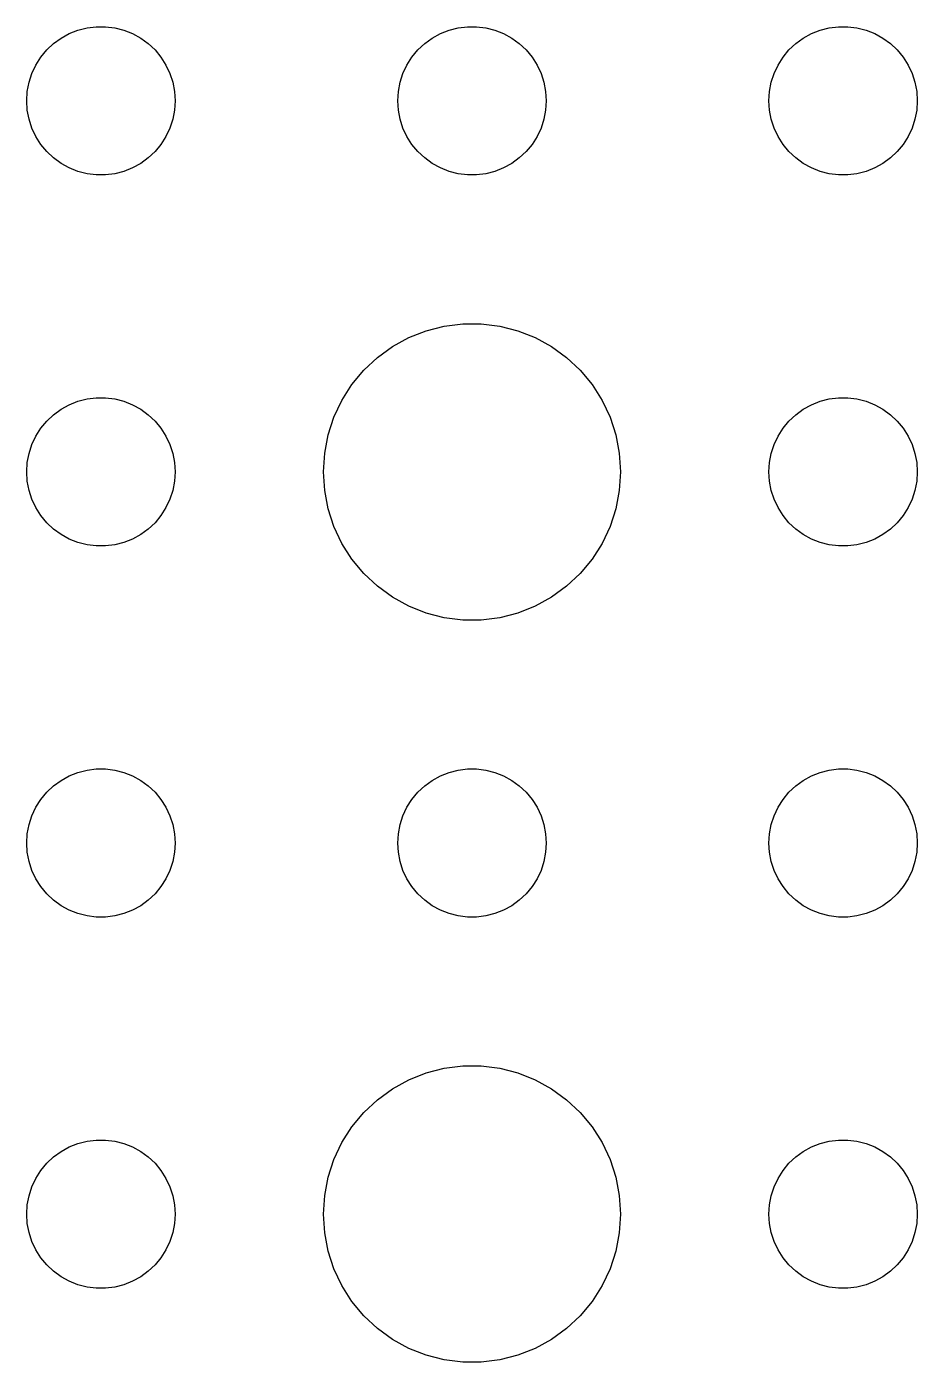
# Model space of a CAD drawing. Header units: metres. Extents: x -104 to 104, y -104 to 104.
# Drawn here: x -1.5 to 16.5, y 49.51 to 76.5 of the extents above; entities that cross this region are included whole.
import ezdxf

# ---------------------------------------------------------------- set-up
doc = ezdxf.new("R2010")
doc.units = ezdxf.units.M

msp = doc.modelspace()

# ---------------------------------------------------------------- linework, layer by layer
for p, q in [((-0.63866, 76.3572), (-0.46352, 76.4266)), ((-0.46352, 76.4266), (-0.28107, 76.4734)), ((-0.28107, 76.4734), (-0.09418, 76.497)), ((-0.09418, 76.497), (0.09418, 76.497)), ((0.09418, 76.497), (0.28107, 76.4734)), ((0.28107, 76.4734), (0.46352, 76.4266)), ((0.46352, 76.4266), (0.63866, 76.3572)), ((6.86133, 76.3572), (7.03647, 76.4266)), ((7.03647, 76.4266), (7.21892, 76.4734)), ((7.21892, 76.4734), (7.40581, 76.497)), ((7.40581, 76.497), (7.59418, 76.497)), ((7.59418, 76.497), (7.78107, 76.4734)), ((7.78107, 76.4734), (7.96352, 76.4266)), ((7.96352, 76.4266), (8.13866, 76.3572)), ((14.3613, 76.3572), (14.5365, 76.4266)), ((14.5365, 76.4266), (14.7189, 76.4734)), ((14.7189, 76.4734), (14.9058, 76.497)), ((14.9058, 76.497), (15.0942, 76.497)), ((15.0942, 76.497), (15.2811, 76.4734)), ((15.2811, 76.4734), (15.4635, 76.4266)), ((15.4635, 76.4266), (15.6387, 76.3572)), ((-1.09344, 76.0268), (-0.95613, 76.1558)), ((-0.95613, 76.1558), (-0.80373, 76.2665)), ((-0.80373, 76.2665), (-0.63866, 76.3572)), ((0.63866, 76.3572), (0.80373, 76.2665)), ((0.80373, 76.2665), (0.95613, 76.1558)), ((0.95613, 76.1558), (1.09344, 76.0268)), ((6.40654, 76.0268), (6.54385, 76.1558)), ((6.54385, 76.1558), (6.69626, 76.2665)), ((6.69626, 76.2665), (6.86133, 76.3572)), ((8.13866, 76.3572), (8.30373, 76.2665)), ((8.30373, 76.2665), (8.45613, 76.1558)), ((8.45613, 76.1558), (8.59344, 76.0268)), ((13.9065, 76.0268), (14.0439, 76.1558)), ((14.0439, 76.1558), (14.1963, 76.2665)), ((14.1963, 76.2665), (14.3613, 76.3572)), ((15.6387, 76.3572), (15.8037, 76.2665)), ((15.8037, 76.2665), (15.9561, 76.1558)), ((15.9561, 76.1558), (16.0934, 76.0268)), ((-1.31445, 75.7226), (-1.21352, 75.8817)), ((-1.21352, 75.8817), (-1.09344, 76.0268)), ((1.09344, 76.0268), (1.21352, 75.8817)), ((1.21352, 75.8817), (1.31445, 75.7226)), ((6.18553, 75.7226), (6.28647, 75.8817)), ((6.28647, 75.8817), (6.40654, 76.0268)), ((8.59344, 76.0268), (8.71352, 75.8817)), ((8.71352, 75.8817), (8.81445, 75.7226)), ((13.6855, 75.7226), (13.7865, 75.8817)), ((13.7865, 75.8817), (13.9065, 76.0268)), ((16.0934, 76.0268), (16.2135, 75.8817)), ((16.2135, 75.8817), (16.3145, 75.7226)), ((-1.39465, 75.5522), (-1.31445, 75.7226)), ((1.31445, 75.7226), (1.39465, 75.5522)), ((6.10533, 75.5522), (6.18553, 75.7226)), ((8.81445, 75.7226), (8.89465, 75.5522)), ((13.6053, 75.5522), (13.6855, 75.7226)), ((16.3145, 75.7226), (16.3947, 75.5522)), ((-1.48816, 75.188), (-1.45287, 75.373)), ((-1.45287, 75.373), (-1.39465, 75.5522)), ((1.39465, 75.5522), (1.45287, 75.373)), ((1.45287, 75.373), (1.48816, 75.188)), ((6.01183, 75.188), (6.04712, 75.373)), ((6.04712, 75.373), (6.10533, 75.5522)), ((8.89465, 75.5522), (8.95287, 75.373)), ((8.95287, 75.373), (8.98816, 75.188)), ((13.5118, 75.188), (13.5471, 75.373)), ((13.5471, 75.373), (13.6053, 75.5522)), ((16.3947, 75.5522), (16.4529, 75.373)), ((16.4529, 75.373), (16.4882, 75.188)), ((-1.5, 75), (-1.48816, 75.188)), ((1.48816, 75.188), (1.5, 75)), ((6, 75), (6.01183, 75.188)), ((8.98816, 75.188), (9, 75)), ((13.5, 75), (13.5118, 75.188)), ((16.4882, 75.188), (16.5, 75)), ((-1.48816, 74.812), (-1.5, 75)), ((-1.45287, 74.627), (-1.48816, 74.812)), ((1.48816, 74.812), (1.45287, 74.627)), ((1.5, 75), (1.48816, 74.812)), ((6.01183, 74.812), (6, 75)), ((6.04712, 74.627), (6.01183, 74.812)), ((8.98816, 74.812), (8.95287, 74.627)), ((9, 75), (8.98816, 74.812)), ((13.5118, 74.812), (13.5, 75)), ((13.5471, 74.627), (13.5118, 74.812)), ((16.4882, 74.812), (16.4529, 74.627)), ((16.5, 75), (16.4882, 74.812)), ((-1.39465, 74.4478), (-1.45287, 74.627)), ((1.45287, 74.627), (1.39465, 74.4478)), ((6.10533, 74.4478), (6.04712, 74.627)), ((8.95287, 74.627), (8.89465, 74.4478)), ((13.6053, 74.4478), (13.5471, 74.627)), ((16.4529, 74.627), (16.3947, 74.4478)), ((-1.31445, 74.2774), (-1.39465, 74.4478)), ((-1.21352, 74.1183), (-1.31445, 74.2774)), ((1.31445, 74.2774), (1.21352, 74.1183)), ((1.39465, 74.4478), (1.31445, 74.2774)), ((6.18553, 74.2774), (6.10533, 74.4478)), ((6.28647, 74.1183), (6.18553, 74.2774)), ((8.81445, 74.2774), (8.71352, 74.1183)), ((8.89465, 74.4478), (8.81445, 74.2774)), ((13.6855, 74.2774), (13.6053, 74.4478)), ((13.7865, 74.1183), (13.6855, 74.2774)), ((16.3145, 74.2774), (16.2135, 74.1183)), ((16.3947, 74.4478), (16.3145, 74.2774)), ((-1.09344, 73.9732), (-1.21352, 74.1183)), ((-0.95613, 73.8442), (-1.09344, 73.9732)), ((1.09344, 73.9732), (0.95613, 73.8442)), ((1.21352, 74.1183), (1.09344, 73.9732)), ((6.40654, 73.9732), (6.28647, 74.1183)), ((6.54385, 73.8442), (6.40654, 73.9732)), ((8.59344, 73.9732), (8.45613, 73.8442)), ((8.71352, 74.1183), (8.59344, 73.9732)), ((13.9065, 73.9732), (13.7865, 74.1183)), ((14.0439, 73.8442), (13.9065, 73.9732)), ((16.0934, 73.9732), (15.9561, 73.8442)), ((16.2135, 74.1183), (16.0934, 73.9732)), ((-0.80373, 73.7335), (-0.95613, 73.8442)), ((-0.63866, 73.6428), (-0.80373, 73.7335)), ((0.80373, 73.7335), (0.63866, 73.6428)), ((0.95613, 73.8442), (0.80373, 73.7335)), ((6.69626, 73.7335), (6.54385, 73.8442)), ((6.86133, 73.6428), (6.69626, 73.7335)), ((8.30373, 73.7335), (8.13866, 73.6428)), ((8.45613, 73.8442), (8.30373, 73.7335)), ((14.1963, 73.7335), (14.0439, 73.8442)), ((14.3613, 73.6428), (14.1963, 73.7335)), ((15.8037, 73.7335), (15.6387, 73.6428)), ((15.9561, 73.8442), (15.8037, 73.7335)), ((-0.46352, 73.5734), (-0.63866, 73.6428)), ((-0.28107, 73.5266), (-0.46352, 73.5734)), ((-0.09418, 73.503), (-0.28107, 73.5266)), ((0.09418, 73.503), (-0.09418, 73.503)), ((0.28107, 73.5266), (0.09418, 73.503)), ((0.46352, 73.5734), (0.28107, 73.5266)), ((0.63866, 73.6428), (0.46352, 73.5734)), ((7.03647, 73.5734), (6.86133, 73.6428)), ((7.21892, 73.5266), (7.03647, 73.5734)), ((7.40581, 73.503), (7.21892, 73.5266)), ((7.59418, 73.503), (7.40581, 73.503)), ((7.78107, 73.5266), (7.59418, 73.503)), ((7.96352, 73.5734), (7.78107, 73.5266)), ((8.13866, 73.6428), (7.96352, 73.5734)), ((14.5365, 73.5734), (14.3613, 73.6428)), ((14.7189, 73.5266), (14.5365, 73.5734)), ((14.9058, 73.503), (14.7189, 73.5266)), ((15.0942, 73.503), (14.9058, 73.503)), ((15.2811, 73.5266), (15.0942, 73.503)), ((15.4635, 73.5734), (15.2811, 73.5266)), ((15.6387, 73.6428), (15.4635, 73.5734)), ((6.57294, 70.3532), (6.93785, 70.4469)), ((6.93785, 70.4469), (7.31161, 70.4941)), ((7.31161, 70.4941), (7.68837, 70.4941)), ((7.68837, 70.4941), (8.06213, 70.4469)), ((8.06213, 70.4469), (8.42705, 70.3532)), ((5.89252, 70.033), (6.22266, 70.2145)), ((6.22266, 70.2145), (6.57294, 70.3532)), ((8.42705, 70.3532), (8.77733, 70.2145)), ((8.77733, 70.2145), (9.10747, 70.033)), ((5.58772, 69.8115), (5.89252, 70.033)), ((9.10747, 70.033), (9.41226, 69.8115)), ((5.31308, 69.5536), (5.58772, 69.8115)), ((9.41226, 69.8115), (9.6869, 69.5536)), ((5.07294, 69.2634), (5.31308, 69.5536)), ((9.6869, 69.5536), (9.92705, 69.2634)), ((4.87108, 68.9453), (5.07294, 69.2634)), ((9.92705, 69.2634), (10.1289, 68.9453)), ((-0.80373, 68.7665), (-0.63866, 68.8572)), ((-0.63866, 68.8572), (-0.46352, 68.9266)), ((-0.46352, 68.9266), (-0.28107, 68.9734)), ((-0.28107, 68.9734), (-0.09418, 68.997)), ((-0.09418, 68.997), (0.09418, 68.997)), ((0.09418, 68.997), (0.28107, 68.9734)), ((0.28107, 68.9734), (0.46352, 68.9266)), ((0.46352, 68.9266), (0.63866, 68.8572)), ((0.63866, 68.8572), (0.80373, 68.7665)), ((4.71066, 68.6044), (4.87108, 68.9453)), ((10.1289, 68.9453), (10.2893, 68.6044)), ((14.1963, 68.7665), (14.3613, 68.8572)), ((14.3613, 68.8572), (14.5365, 68.9266)), ((14.5365, 68.9266), (14.7189, 68.9734)), ((14.7189, 68.9734), (14.9058, 68.997)), ((14.9058, 68.997), (15.0942, 68.997)), ((15.0942, 68.997), (15.2811, 68.9734)), ((15.2811, 68.9734), (15.4635, 68.9266)), ((15.4635, 68.9266), (15.6387, 68.8572)), ((15.6387, 68.8572), (15.8037, 68.7665)), ((-1.09344, 68.5268), (-0.95613, 68.6558)), ((-0.95613, 68.6558), (-0.80373, 68.7665)), ((0.80373, 68.7665), (0.95613, 68.6558)), ((0.95613, 68.6558), (1.09344, 68.5268)), ((4.59424, 68.2461), (4.71066, 68.6044)), ((10.2893, 68.6044), (10.4057, 68.2461)), ((13.9065, 68.5268), (14.0439, 68.6558)), ((14.0439, 68.6558), (14.1963, 68.7665)), ((15.8037, 68.7665), (15.9561, 68.6558)), ((15.9561, 68.6558), (16.0934, 68.5268)), ((-1.31445, 68.2226), (-1.21352, 68.3817)), ((-1.21352, 68.3817), (-1.09344, 68.5268)), ((1.09344, 68.5268), (1.21352, 68.3817)), ((1.21352, 68.3817), (1.31445, 68.2226)), ((13.6855, 68.2226), (13.7865, 68.3817)), ((13.7865, 68.3817), (13.9065, 68.5268)), ((16.0934, 68.5268), (16.2135, 68.3817)), ((16.2135, 68.3817), (16.3145, 68.2226)), ((-1.45287, 67.873), (-1.39465, 68.0522)), ((-1.39465, 68.0522), (-1.31445, 68.2226)), ((1.31445, 68.2226), (1.39465, 68.0522)), ((1.39465, 68.0522), (1.45287, 67.873)), ((4.52365, 67.876), (4.59424, 68.2461)), ((10.4057, 68.2461), (10.4763, 67.876)), ((13.5471, 67.873), (13.6053, 68.0522)), ((13.6053, 68.0522), (13.6855, 68.2226)), ((16.3145, 68.2226), (16.3947, 68.0522)), ((16.3947, 68.0522), (16.4529, 67.873)), ((-1.48816, 67.688), (-1.45287, 67.873)), ((1.45287, 67.873), (1.48816, 67.688)), ((4.5, 67.5), (4.52365, 67.876)), ((10.4763, 67.876), (10.5, 67.5)), ((13.5118, 67.688), (13.5471, 67.873)), ((16.4529, 67.873), (16.4882, 67.688)), ((-1.5, 67.5), (-1.48816, 67.688)), ((-1.48816, 67.312), (-1.5, 67.5)), ((1.48816, 67.688), (1.5, 67.5)), ((1.5, 67.5), (1.48816, 67.312)), ((4.52365, 67.124), (4.5, 67.5)), ((10.5, 67.5), (10.4763, 67.124)), ((13.5, 67.5), (13.5118, 67.688)), ((13.5118, 67.312), (13.5, 67.5)), ((16.4882, 67.688), (16.5, 67.5)), ((16.5, 67.5), (16.4882, 67.312)), ((-1.45287, 67.127), (-1.48816, 67.312)), ((1.48816, 67.312), (1.45287, 67.127)), ((13.5471, 67.127), (13.5118, 67.312)), ((16.4882, 67.312), (16.4529, 67.127)), ((-1.39465, 66.9478), (-1.45287, 67.127)), ((-1.31445, 66.7774), (-1.39465, 66.9478)), ((1.39465, 66.9478), (1.31445, 66.7774)), ((1.45287, 67.127), (1.39465, 66.9478)), ((4.59424, 66.7539), (4.52365, 67.124)), ((10.4763, 67.124), (10.4057, 66.7539)), ((13.6053, 66.9478), (13.5471, 67.127)), ((13.6855, 66.7774), (13.6053, 66.9478)), ((16.3947, 66.9478), (16.3145, 66.7774)), ((16.4529, 67.127), (16.3947, 66.9478)), ((-1.21352, 66.6183), (-1.31445, 66.7774)), ((1.31445, 66.7774), (1.21352, 66.6183)), ((4.71066, 66.3956), (4.59424, 66.7539)), ((10.4057, 66.7539), (10.2893, 66.3956)), ((13.7865, 66.6183), (13.6855, 66.7774)), ((16.3145, 66.7774), (16.2135, 66.6183)), ((-1.09344, 66.4732), (-1.21352, 66.6183)), ((-0.95613, 66.3442), (-1.09344, 66.4732)), ((1.09344, 66.4732), (0.95613, 66.3442)), ((1.21352, 66.6183), (1.09344, 66.4732)), ((13.9065, 66.4732), (13.7865, 66.6183)), ((14.0439, 66.3442), (13.9065, 66.4732)), ((16.0934, 66.4732), (15.9561, 66.3442)), ((16.2135, 66.6183), (16.0934, 66.4732)), ((-0.80373, 66.2335), (-0.95613, 66.3442)), ((-0.63866, 66.1428), (-0.80373, 66.2335)), ((-0.46352, 66.0734), (-0.63866, 66.1428)), ((0.63866, 66.1428), (0.46352, 66.0734)), ((0.80373, 66.2335), (0.63866, 66.1428)), ((0.95613, 66.3442), (0.80373, 66.2335)), ((4.87108, 66.0547), (4.71066, 66.3956)), ((10.2893, 66.3956), (10.1289, 66.0547)), ((14.1963, 66.2335), (14.0439, 66.3442)), ((14.3613, 66.1428), (14.1963, 66.2335)), ((14.5365, 66.0734), (14.3613, 66.1428)), ((15.6387, 66.1428), (15.4635, 66.0734)), ((15.8037, 66.2335), (15.6387, 66.1428)), ((15.9561, 66.3442), (15.8037, 66.2335)), ((-0.28107, 66.0266), (-0.46352, 66.0734)), ((-0.09418, 66.003), (-0.28107, 66.0266)), ((0.09418, 66.003), (-0.09418, 66.003)), ((0.28107, 66.0266), (0.09418, 66.003)), ((0.46352, 66.0734), (0.28107, 66.0266)), ((5.07294, 65.7366), (4.87108, 66.0547)), ((10.1289, 66.0547), (9.92705, 65.7366)), ((14.7189, 66.0266), (14.5365, 66.0734)), ((14.9058, 66.003), (14.7189, 66.0266)), ((15.0942, 66.003), (14.9058, 66.003)), ((15.2811, 66.0266), (15.0942, 66.003)), ((15.4635, 66.0734), (15.2811, 66.0266)), ((5.31308, 65.4464), (5.07294, 65.7366)), ((9.92705, 65.7366), (9.6869, 65.4464)), ((5.58772, 65.1885), (5.31308, 65.4464)), ((9.6869, 65.4464), (9.41226, 65.1885)), ((5.89252, 64.967), (5.58772, 65.1885)), ((9.41226, 65.1885), (9.10747, 64.967)), ((6.22266, 64.7855), (5.89252, 64.967)), ((6.57294, 64.6468), (6.22266, 64.7855)), ((8.77733, 64.7855), (8.42705, 64.6468)), ((9.10747, 64.967), (8.77733, 64.7855)), ((6.93785, 64.5531), (6.57294, 64.6468)), ((7.31161, 64.5059), (6.93785, 64.5531)), ((8.06213, 64.5531), (7.68837, 64.5059)), ((8.42705, 64.6468), (8.06213, 64.5531)), ((7.68837, 64.5059), (7.31161, 64.5059)), ((-0.80373, 61.2665), (-0.63866, 61.3572)), ((-0.63866, 61.3572), (-0.46352, 61.4266)), ((-0.46352, 61.4266), (-0.28107, 61.4734)), ((-0.28107, 61.4734), (-0.09418, 61.497)), ((-0.09418, 61.497), (0.09418, 61.497)), ((0.09418, 61.497), (0.28107, 61.4734)), ((0.28107, 61.4734), (0.46352, 61.4266)), ((0.46352, 61.4266), (0.63866, 61.3572)), ((0.63866, 61.3572), (0.80373, 61.2665)), ((6.69626, 61.2665), (6.86133, 61.3572)), ((6.86133, 61.3572), (7.03647, 61.4266)), ((7.03647, 61.4266), (7.21892, 61.4734)), ((7.21892, 61.4734), (7.40581, 61.497)), ((7.40581, 61.497), (7.59418, 61.497)), ((7.59418, 61.497), (7.78107, 61.4734)), ((7.78107, 61.4734), (7.96352, 61.4266)), ((7.96352, 61.4266), (8.13866, 61.3572)), ((8.13866, 61.3572), (8.30373, 61.2665)), ((14.1963, 61.2665), (14.3613, 61.3572)), ((14.3613, 61.3572), (14.5365, 61.4266)), ((14.5365, 61.4266), (14.7189, 61.4734)), ((14.7189, 61.4734), (14.9058, 61.497)), ((14.9058, 61.497), (15.0942, 61.497)), ((15.0942, 61.497), (15.2811, 61.4734)), ((15.2811, 61.4734), (15.4635, 61.4266)), ((15.4635, 61.4266), (15.6387, 61.3572)), ((15.6387, 61.3572), (15.8037, 61.2665)), ((-1.21352, 60.8817), (-1.09344, 61.0268)), ((-1.09344, 61.0268), (-0.95613, 61.1558)), ((-0.95613, 61.1558), (-0.80373, 61.2665)), ((0.80373, 61.2665), (0.95613, 61.1558)), ((0.95613, 61.1558), (1.09344, 61.0268)), ((1.09344, 61.0268), (1.21352, 60.8817)), ((6.28647, 60.8817), (6.40654, 61.0268)), ((6.40654, 61.0268), (6.54385, 61.1558)), ((6.54385, 61.1558), (6.69626, 61.2665)), ((8.30373, 61.2665), (8.45613, 61.1558)), ((8.45613, 61.1558), (8.59344, 61.0268)), ((8.59344, 61.0268), (8.71352, 60.8817)), ((13.7865, 60.8817), (13.9065, 61.0268)), ((13.9065, 61.0268), (14.0439, 61.1558)), ((14.0439, 61.1558), (14.1963, 61.2665)), ((15.8037, 61.2665), (15.9561, 61.1558)), ((15.9561, 61.1558), (16.0934, 61.0268)), ((16.0934, 61.0268), (16.2135, 60.8817)), ((-1.31445, 60.7226), (-1.21352, 60.8817)), ((1.21352, 60.8817), (1.31445, 60.7226)), ((6.18553, 60.7226), (6.28647, 60.8817)), ((8.71352, 60.8817), (8.81445, 60.7226)), ((13.6855, 60.7226), (13.7865, 60.8817)), ((16.2135, 60.8817), (16.3145, 60.7226)), ((-1.45287, 60.373), (-1.39465, 60.5522)), ((-1.39465, 60.5522), (-1.31445, 60.7226)), ((1.31445, 60.7226), (1.39465, 60.5522)), ((1.39465, 60.5522), (1.45287, 60.373)), ((6.04712, 60.373), (6.10533, 60.5522)), ((6.10533, 60.5522), (6.18553, 60.7226)), ((8.81445, 60.7226), (8.89465, 60.5522)), ((8.89465, 60.5522), (8.95287, 60.373)), ((13.5471, 60.373), (13.6053, 60.5522)), ((13.6053, 60.5522), (13.6855, 60.7226)), ((16.3145, 60.7226), (16.3947, 60.5522)), ((16.3947, 60.5522), (16.4529, 60.373)), ((-1.48816, 60.188), (-1.45287, 60.373)), ((1.45287, 60.373), (1.48816, 60.188)), ((6.01183, 60.188), (6.04712, 60.373)), ((8.95287, 60.373), (8.98816, 60.188)), ((13.5118, 60.188), (13.5471, 60.373)), ((16.4529, 60.373), (16.4882, 60.188)), ((-1.5, 60), (-1.48816, 60.188)), ((-1.48816, 59.812), (-1.5, 60)), ((1.48816, 60.188), (1.5, 60)), ((1.5, 60), (1.48816, 59.812)), ((6, 60), (6.01183, 60.188)), ((6.01183, 59.812), (6, 60)), ((8.98816, 60.188), (9, 60)), ((9, 60), (8.98816, 59.812)), ((13.5, 60), (13.5118, 60.188)), ((13.5118, 59.812), (13.5, 60)), ((16.4882, 60.188), (16.5, 60)), ((16.5, 60), (16.4882, 59.812)), ((-1.45287, 59.627), (-1.48816, 59.812)), ((1.48816, 59.812), (1.45287, 59.627)), ((6.04712, 59.627), (6.01183, 59.812)), ((8.98816, 59.812), (8.95287, 59.627)), ((13.5471, 59.627), (13.5118, 59.812)), ((16.4882, 59.812), (16.4529, 59.627)), ((-1.39465, 59.4478), (-1.45287, 59.627)), ((-1.31445, 59.2774), (-1.39465, 59.4478)), ((1.39465, 59.4478), (1.31445, 59.2774)), ((1.45287, 59.627), (1.39465, 59.4478)), ((6.10533, 59.4478), (6.04712, 59.627)), ((6.18553, 59.2774), (6.10533, 59.4478)), ((8.89465, 59.4478), (8.81445, 59.2774)), ((8.95287, 59.627), (8.89465, 59.4478)), ((13.6053, 59.4478), (13.5471, 59.627)), ((13.6855, 59.2774), (13.6053, 59.4478)), ((16.3947, 59.4478), (16.3145, 59.2774)), ((16.4529, 59.627), (16.3947, 59.4478)), ((-1.21352, 59.1183), (-1.31445, 59.2774)), ((-1.09344, 58.9732), (-1.21352, 59.1183)), ((1.21352, 59.1183), (1.09344, 58.9732)), ((1.31445, 59.2774), (1.21352, 59.1183)), ((6.28647, 59.1183), (6.18553, 59.2774)), ((6.40654, 58.9732), (6.28647, 59.1183)), ((8.71352, 59.1183), (8.59344, 58.9732)), ((8.81445, 59.2774), (8.71352, 59.1183)), ((13.7865, 59.1183), (13.6855, 59.2774)), ((13.9065, 58.9732), (13.7865, 59.1183)), ((16.2135, 59.1183), (16.0934, 58.9732)), ((16.3145, 59.2774), (16.2135, 59.1183)), ((-0.95613, 58.8442), (-1.09344, 58.9732)), ((-0.80373, 58.7335), (-0.95613, 58.8442)), ((0.95613, 58.8442), (0.80373, 58.7335)), ((1.09344, 58.9732), (0.95613, 58.8442)), ((6.54385, 58.8442), (6.40654, 58.9732)), ((6.69626, 58.7335), (6.54385, 58.8442)), ((8.45613, 58.8442), (8.30373, 58.7335)), ((8.59344, 58.9732), (8.45613, 58.8442)), ((14.0439, 58.8442), (13.9065, 58.9732)), ((14.1963, 58.7335), (14.0439, 58.8442)), ((15.9561, 58.8442), (15.8037, 58.7335)), ((16.0934, 58.9732), (15.9561, 58.8442)), ((-0.63866, 58.6428), (-0.80373, 58.7335)), ((-0.46352, 58.5734), (-0.63866, 58.6428)), ((-0.28107, 58.5266), (-0.46352, 58.5734)), ((0.46352, 58.5734), (0.28107, 58.5266)), ((0.63866, 58.6428), (0.46352, 58.5734)), ((0.80373, 58.7335), (0.63866, 58.6428)), ((6.86133, 58.6428), (6.69626, 58.7335)), ((7.03647, 58.5734), (6.86133, 58.6428)), ((7.21892, 58.5266), (7.03647, 58.5734)), ((7.96352, 58.5734), (7.78107, 58.5266)), ((8.13866, 58.6428), (7.96352, 58.5734)), ((8.30373, 58.7335), (8.13866, 58.6428)), ((14.3613, 58.6428), (14.1963, 58.7335)), ((14.5365, 58.5734), (14.3613, 58.6428)), ((14.7189, 58.5266), (14.5365, 58.5734)), ((15.4635, 58.5734), (15.2811, 58.5266)), ((15.6387, 58.6428), (15.4635, 58.5734)), ((15.8037, 58.7335), (15.6387, 58.6428)), ((-0.09418, 58.503), (-0.28107, 58.5266)), ((0.09418, 58.503), (-0.09418, 58.503)), ((0.28107, 58.5266), (0.09418, 58.503)), ((7.40581, 58.503), (7.21892, 58.5266)), ((7.59418, 58.503), (7.40581, 58.503)), ((7.78107, 58.5266), (7.59418, 58.503)), ((14.9058, 58.503), (14.7189, 58.5266)), ((15.0942, 58.503), (14.9058, 58.503)), ((15.2811, 58.5266), (15.0942, 58.503)), ((6.22266, 55.2145), (6.57294, 55.3532)), ((6.57294, 55.3532), (6.93785, 55.4469)), ((6.93785, 55.4469), (7.31161, 55.4941)), ((7.31161, 55.4941), (7.68837, 55.4941)), ((7.68837, 55.4941), (8.06213, 55.4469)), ((8.06213, 55.4469), (8.42705, 55.3532)), ((8.42705, 55.3532), (8.77733, 55.2145)), ((5.89252, 55.033), (6.22266, 55.2145)), ((8.77733, 55.2145), (9.10747, 55.033)), ((5.31308, 54.5536), (5.58772, 54.8115)), ((5.58772, 54.8115), (5.89252, 55.033)), ((9.10747, 55.033), (9.41226, 54.8115)), ((9.41226, 54.8115), (9.6869, 54.5536)), ((5.07294, 54.2634), (5.31308, 54.5536)), ((9.6869, 54.5536), (9.92705, 54.2634)), ((4.87108, 53.9453), (5.07294, 54.2634)), ((9.92705, 54.2634), (10.1289, 53.9453)), ((-0.28107, 53.9734), (-0.09418, 53.997)), ((-0.09418, 53.997), (0.09418, 53.997)), ((0.09418, 53.997), (0.28107, 53.9734)), ((14.7189, 53.9734), (14.9058, 53.997)), ((14.9058, 53.997), (15.0942, 53.997)), ((15.0942, 53.997), (15.2811, 53.9734)), ((-0.95613, 53.6558), (-0.80373, 53.7665)), ((-0.80373, 53.7665), (-0.63866, 53.8572)), ((-0.63866, 53.8572), (-0.46352, 53.9266)), ((-0.46352, 53.9266), (-0.28107, 53.9734)), ((0.28107, 53.9734), (0.46352, 53.9266)), ((0.46352, 53.9266), (0.63866, 53.8572)), ((0.63866, 53.8572), (0.80373, 53.7665)), ((0.80373, 53.7665), (0.95613, 53.6558)), ((4.71066, 53.6044), (4.87108, 53.9453)), ((10.1289, 53.9453), (10.2893, 53.6044)), ((14.0439, 53.6558), (14.1963, 53.7665)), ((14.1963, 53.7665), (14.3613, 53.8572)), ((14.3613, 53.8572), (14.5365, 53.9266)), ((14.5365, 53.9266), (14.7189, 53.9734)), ((15.2811, 53.9734), (15.4635, 53.9266)), ((15.4635, 53.9266), (15.6387, 53.8572)), ((15.6387, 53.8572), (15.8037, 53.7665)), ((15.8037, 53.7665), (15.9561, 53.6558)), ((-1.21352, 53.3817), (-1.09344, 53.5268)), ((-1.09344, 53.5268), (-0.95613, 53.6558)), ((0.95613, 53.6558), (1.09344, 53.5268)), ((1.09344, 53.5268), (1.21352, 53.3817)), ((4.59424, 53.2461), (4.71066, 53.6044)), ((10.2893, 53.6044), (10.4057, 53.2461)), ((13.7865, 53.3817), (13.9065, 53.5268)), ((13.9065, 53.5268), (14.0439, 53.6558)), ((15.9561, 53.6558), (16.0934, 53.5268)), ((16.0934, 53.5268), (16.2135, 53.3817)), ((-1.39465, 53.0522), (-1.31445, 53.2226)), ((-1.31445, 53.2226), (-1.21352, 53.3817)), ((1.21352, 53.3817), (1.31445, 53.2226)), ((1.31445, 53.2226), (1.39465, 53.0522)), ((4.52365, 52.876), (4.59424, 53.2461)), ((10.4057, 53.2461), (10.4763, 52.876)), ((13.6053, 53.0522), (13.6855, 53.2226)), ((13.6855, 53.2226), (13.7865, 53.3817)), ((16.2135, 53.3817), (16.3145, 53.2226)), ((16.3145, 53.2226), (16.3947, 53.0522)), ((-1.45287, 52.873), (-1.39465, 53.0522)), ((1.39465, 53.0522), (1.45287, 52.873)), ((13.5471, 52.873), (13.6053, 53.0522)), ((16.3947, 53.0522), (16.4529, 52.873)), ((-1.5, 52.5), (-1.48816, 52.688)), ((-1.48816, 52.688), (-1.45287, 52.873)), ((1.45287, 52.873), (1.48816, 52.688)), ((1.48816, 52.688), (1.5, 52.5)), ((4.5, 52.5), (4.52365, 52.876)), ((10.4763, 52.876), (10.5, 52.5)), ((13.5, 52.5), (13.5118, 52.688)), ((13.5118, 52.688), (13.5471, 52.873)), ((16.4529, 52.873), (16.4882, 52.688)), ((16.4882, 52.688), (16.5, 52.5)), ((-1.48816, 52.312), (-1.5, 52.5)), ((1.5, 52.5), (1.48816, 52.312)), ((4.52365, 52.124), (4.5, 52.5)), ((10.5, 52.5), (10.4763, 52.124)), ((13.5118, 52.312), (13.5, 52.5)), ((16.5, 52.5), (16.4882, 52.312)), ((-1.45287, 52.127), (-1.48816, 52.312)), ((-1.39465, 51.9478), (-1.45287, 52.127)), ((1.45287, 52.127), (1.39465, 51.9478)), ((1.48816, 52.312), (1.45287, 52.127)), ((4.59424, 51.7539), (4.52365, 52.124)), ((10.4763, 52.124), (10.4057, 51.7539)), ((13.5471, 52.127), (13.5118, 52.312)), ((13.6053, 51.9478), (13.5471, 52.127)), ((16.4529, 52.127), (16.3947, 51.9478)), ((16.4882, 52.312), (16.4529, 52.127)), ((-1.31445, 51.7774), (-1.39465, 51.9478)), ((1.39465, 51.9478), (1.31445, 51.7774)), ((13.6855, 51.7774), (13.6053, 51.9478)), ((16.3947, 51.9478), (16.3145, 51.7774)), ((-1.21352, 51.6183), (-1.31445, 51.7774)), ((-1.09344, 51.4732), (-1.21352, 51.6183)), ((1.21352, 51.6183), (1.09344, 51.4732)), ((1.31445, 51.7774), (1.21352, 51.6183)), ((4.71066, 51.3956), (4.59424, 51.7539)), ((10.4057, 51.7539), (10.2893, 51.3956)), ((13.7865, 51.6183), (13.6855, 51.7774)), ((13.9065, 51.4732), (13.7865, 51.6183)), ((16.2135, 51.6183), (16.0934, 51.4732)), ((16.3145, 51.7774), (16.2135, 51.6183)), ((-0.95613, 51.3442), (-1.09344, 51.4732)), ((-0.80373, 51.2335), (-0.95613, 51.3442)), ((0.95613, 51.3442), (0.80373, 51.2335)), ((1.09344, 51.4732), (0.95613, 51.3442)), ((4.87108, 51.0547), (4.71066, 51.3956)), ((10.2893, 51.3956), (10.1289, 51.0547)), ((14.0439, 51.3442), (13.9065, 51.4732)), ((14.1963, 51.2335), (14.0439, 51.3442)), ((15.9561, 51.3442), (15.8037, 51.2335)), ((16.0934, 51.4732), (15.9561, 51.3442)), ((-0.63866, 51.1428), (-0.80373, 51.2335)), ((-0.46352, 51.0734), (-0.63866, 51.1428)), ((-0.28107, 51.0266), (-0.46352, 51.0734)), ((-0.09418, 51.003), (-0.28107, 51.0266)), ((0.28107, 51.0266), (0.09418, 51.003)), ((0.46352, 51.0734), (0.28107, 51.0266)), ((0.63866, 51.1428), (0.46352, 51.0734)), ((0.80373, 51.2335), (0.63866, 51.1428)), ((5.07294, 50.7366), (4.87108, 51.0547)), ((10.1289, 51.0547), (9.92705, 50.7366)), ((14.3613, 51.1428), (14.1963, 51.2335)), ((14.5365, 51.0734), (14.3613, 51.1428)), ((14.7189, 51.0266), (14.5365, 51.0734)), ((14.9058, 51.003), (14.7189, 51.0266)), ((15.2811, 51.0266), (15.0942, 51.003)), ((15.4635, 51.0734), (15.2811, 51.0266)), ((15.6387, 51.1428), (15.4635, 51.0734)), ((15.8037, 51.2335), (15.6387, 51.1428)), ((0.09418, 51.003), (-0.09418, 51.003)), ((15.0942, 51.003), (14.9058, 51.003)), ((5.31308, 50.4464), (5.07294, 50.7366)), ((9.92705, 50.7366), (9.6869, 50.4464)), ((5.58772, 50.1885), (5.31308, 50.4464)), ((9.6869, 50.4464), (9.41226, 50.1885)), ((5.89252, 49.967), (5.58772, 50.1885)), ((6.22266, 49.7855), (5.89252, 49.967)), ((9.10747, 49.967), (8.77733, 49.7855)), ((9.41226, 50.1885), (9.10747, 49.967)), ((6.57294, 49.6468), (6.22266, 49.7855)), ((8.77733, 49.7855), (8.42705, 49.6468)), ((6.93785, 49.5531), (6.57294, 49.6468)), ((7.31161, 49.5059), (6.93785, 49.5531)), ((7.68837, 49.5059), (7.31161, 49.5059)), ((8.06213, 49.5531), (7.68837, 49.5059)), ((8.42705, 49.6468), (8.06213, 49.5531))]:
    msp.add_line(p, q)

doc.saveas('drawing.dxf')
